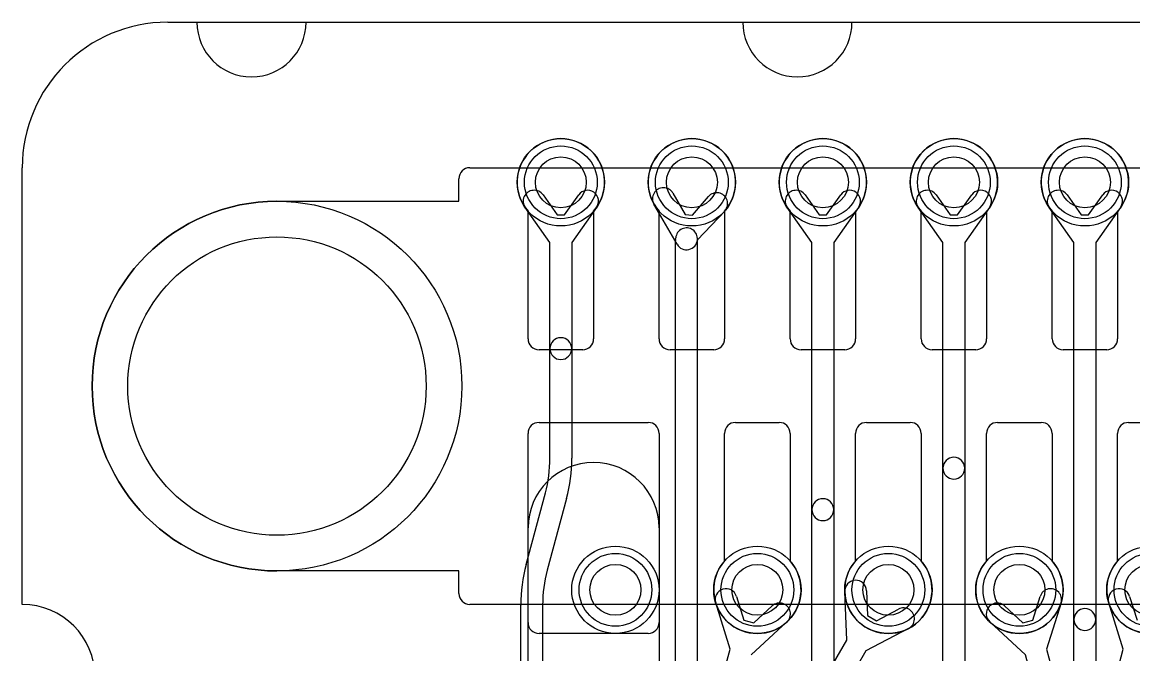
# Model space of a CAD drawing. Extents: x 0 to 20.5, y -0.5 to 20.
# Drawn here: x 0 to 7.64, y 15.65 to 20 of the extents above; entities that cross this region are included whole.
import ezdxf

# ---------------------------------------------------------------- set-up
doc = ezdxf.new("R2010")
doc.units = 0
for name, color, linetype in [('Hole', 1, 'CONTINUOUS'), ('L1', 3, 'CONTINUOUS'), ('L3', 3, 'CONTINUOUS'), ('L4', 3, 'CONTINUOUS'), ('Outline', 7, 'CONTINUOUS'), ('PartsArea-A', 111, 'CONTINUOUS'), ('PartsArea-B', 111, 'CONTINUOUS'), ('Resist-A', 2, 'CONTINUOUS'), ('Resist-B', 2, 'CONTINUOUS')]:
    doc.layers.add(name, color=color, linetype=linetype)

msp = doc.modelspace()

# ---------------------------------------------------------------- linework, layer by layer
at = {"layer": 'Hole'}
for centre, radius in [((3.7, 18.9), 0.175), ((4.6, 18.9), 0.175), ((5.5, 18.9), 0.175), ((6.4, 18.9), 0.175), ((7.3, 18.9), 0.175), ((1.75, 17.5), 1.025), ((4.075, 16.1), 0.175), ((5.05, 16.1), 0.175), ((5.95, 16.1), 0.175), ((6.85, 16.1), 0.175), ((7.75, 16.1), 0.175)]:
    msp.add_circle(centre, radius, dxfattribs=at)
at = {"layer": 'L1'}
for p, q in [((3.475, 17.825), (3.475, 18.70157)), ((3.925, 18.70157), (3.925, 17.825)), ((4.375, 17.825), (4.375, 18.70157)), ((4.825, 18.70157), (4.825, 17.825)), ((5.275, 17.825), (5.275, 18.70157)), ((5.725, 18.70157), (5.725, 17.825)), ((6.175, 17.825), (6.175, 18.70157)), ((6.625, 18.70157), (6.625, 17.825)), ((7.075, 17.825), (7.075, 18.70157)), ((7.525, 18.70157), (7.525, 17.825)), ((3.85, 17.75), (3.55, 17.75)), ((4.75, 17.75), (4.45, 17.75)), ((5.65, 17.75), (5.35, 17.75)), ((6.55, 17.75), (6.25, 17.75)), ((7.45, 17.75), (7.15, 17.75)), ((3.55, 17.25), (4.3, 17.25)), ((4.9, 17.25), (5.2, 17.25)), ((5.8, 17.25), (6.1, 17.25)), ((6.7, 17.25), (7, 17.25)), ((7.6, 17.25), (7.9, 17.25)), ((3.475, 15.875), (3.475, 17.175)), ((4.375, 17.175), (4.375, 15.875)), ((4.825, 16.29843), (4.825, 17.175)), ((5.275, 17.175), (5.275, 16.29843)), ((5.725, 16.29843), (5.725, 17.175)), ((6.175, 17.175), (6.175, 16.29843)), ((6.625, 16.29843), (6.625, 17.175)), ((7.075, 17.175), (7.075, 16.29843)), ((7.525, 16.29843), (7.525, 17.175)), ((3.475, 14.75885), (3.475, 16.525)), ((4.375, 16.525), (4.375, 14.75885)), ((4.90686, 16.05515), (4.95797, 15.89201)), ((5.66416, 15.75491), (5.65027, 16.08747)), ((5.80013, 16.09373), (5.80727, 15.9229)), ((6.94203, 15.89201), (6.99314, 16.05515)), ((7.60686, 16.05515), (7.65797, 15.89201)), ((4.86322, 15.69269), (4.76372, 16.01031)), ((5.02569, 15.87384), (5.15154, 15.98959)), ((5.868, 15.88784), (6.01951, 15.96707)), ((6.74846, 15.98959), (6.87431, 15.87384)), ((7.13628, 16.01031), (7.03678, 15.69268)), ((7.56322, 15.69268), (7.46372, 16.01031)), ((4.95797, 15.89201), (5.02569, 15.87384)), ((5.80727, 15.9229), (5.868, 15.88784)), ((6.87431, 15.87384), (6.94203, 15.89201)), ((5.25308, 15.87919), (5.0081, 15.65386)), ((6.08901, 15.83415), (5.79407, 15.67992)), ((6.8919, 15.65387), (6.64692, 15.87919)), ((4.3, 15.8), (3.55, 15.8)), ((5.29704, 15.11904), (5.66416, 15.75491)), ((4.69024, 15.04714), (4.86322, 15.69269)), ((5.79407, 15.67992), (5.42694, 15.04404)), ((6.93987, 15.47482), (6.8919, 15.65387)), ((7.03678, 15.69268), (7.08475, 15.51364)), ((7.46525, 15.32705), (7.56322, 15.69268))]:
    msp.add_line(p, q, dxfattribs=at)
for centre in [(3.7, 18.9), (4.6, 18.9), (5.5, 18.9), (6.4, 18.9), (7.3, 18.9), (4.075, 16.1), (5.05, 16.1), (5.95, 16.1), (6.85, 16.1), (7.75, 16.1)]:
    msp.add_circle(centre, 0.3, dxfattribs=at)
for centre, radius, start, end in [((3.7, 18.9), 0.3, -41.409429, -138.590571), ((4.6, 18.9), 0.3, -41.409429, -138.590571), ((5.5, 18.9), 0.3, -41.409429, -138.590571), ((6.4, 18.9), 0.3, -41.409429, -138.590571), ((7.3, 18.9), 0.3, -41.409429, -138.590571), ((3.55, 17.825), 0.075, 180, -90), ((3.85, 17.825), 0.075, -90, 0), ((4.45, 17.825), 0.075, 180, -90), ((4.75, 17.825), 0.075, -90, 0), ((5.35, 17.825), 0.075, 180, -90), ((5.65, 17.825), 0.075, -90, 0), ((6.25, 17.825), 0.075, 180, -90), ((6.55, 17.825), 0.075, -90, 0), ((7.15, 17.825), 0.075, 180, -90), ((7.45, 17.825), 0.075, -90, 0), ((3.55, 17.175), 0.075, 90, 180), ((4.3, 17.175), 0.075, 0, 90), ((4.9, 17.175), 0.075, 90, 180), ((5.2, 17.175), 0.075, 0, 90), ((5.8, 17.175), 0.075, 90, 180), ((6.1, 17.175), 0.075, 0, 90), ((6.7, 17.175), 0.075, 90, 180), ((7, 17.175), 0.075, 0, 90), ((7.6, 17.175), 0.075, 90, 180), ((3.925, 16.525), 0.45, 0, 180), ((5.05, 16.1), 0.3, 138.590571, 41.409429), ((5.95, 16.1), 0.3, 138.590571, 41.409429), ((6.85, 16.1), 0.3, 138.590571, 41.409429), ((7.75, 16.1), 0.3, 138.590571, 41.409429), ((5.7252, 16.0906), 0.075, 2.391987, -177.608137), ((4.83529, 16.03273), 0.075, 17.393673, -162.606362), ((7.06471, 16.03273), 0.075, -17.393673, 162.606362), ((7.53529, 16.03273), 0.075, 17.393673, -162.606362), ((5.20231, 15.93439), 0.075, -47.393815, 132.607017), ((6.05426, 15.90061), 0.075, -62.396241, 117.605561), ((6.69769, 15.93439), 0.075, 47.393815, -132.607017), ((3.55, 15.875), 0.075, 180, -90), ((4.3, 15.875), 0.075, -90, 0)]:
    msp.add_arc(centre, radius, start, end, dxfattribs=at)
at = {"layer": 'L3'}
for p, q in [((3.57749, 18.81345), (3.6744, 18.67625)), ((3.7256, 18.67625), (3.82251, 18.81345)), ((4.46994, 18.82527), (4.55363, 18.67961)), ((4.60461, 18.67484), (4.71391, 18.8024)), ((5.37749, 18.81345), (5.4744, 18.67625)), ((5.5256, 18.67625), (5.62251, 18.81345)), ((6.27749, 18.81345), (6.3744, 18.67625)), ((6.4256, 18.67625), (6.52251, 18.81345)), ((7.17749, 18.81345), (7.2744, 18.67625)), ((7.3256, 18.67625), (7.42251, 18.81345)), ((3.625, 18.48619), (3.45497, 18.72691)), ((3.94503, 18.72691), (3.775, 18.48619)), ((4.49857, 18.47435), (4.33988, 18.75055)), ((5.425, 18.48619), (5.25497, 18.72691)), ((5.74503, 18.72691), (5.575, 18.48619)), ((6.325, 18.48619), (6.15497, 18.72691)), ((6.64503, 18.72691), (6.475, 18.48619)), ((7.225, 18.48619), (7.05497, 18.72691)), ((7.54503, 18.72691), (7.375, 18.48619)), ((3.6744, 18.67625), (3.7256, 18.67625)), ((4.55363, 18.67961), (4.60461, 18.67484)), ((4.82781, 18.7048), (4.63827, 18.50469)), ((5.4744, 18.67625), (5.5256, 18.67625)), ((6.3744, 18.67625), (6.4256, 18.67625)), ((7.2744, 18.67625), (7.3256, 18.67625)), ((3.625, 17.75744), (3.625, 18.48619)), ((3.775, 18.48619), (3.775, 17.75744)), ((4.4875, 13.83144), (4.4875, 18.5)), ((4.48783, 18.50703), (4.48893, 18.51872)), ((4.63827, 18.50466), (4.6375, 18.49648)), ((4.6375, 18.49648), (4.6375, 13.83144)), ((5.425, 16.65094), (5.425, 18.48619)), ((5.575, 18.48619), (5.575, 16.65094)), ((6.325, 16.93556), (6.325, 18.48619)), ((6.475, 18.48619), (6.475, 16.93556)), ((7.225, 15.89582), (7.225, 18.48619)), ((7.375, 18.48619), (7.375, 15.89582)), ((3.625, 17.00488), (3.625, 17.75744)), ((3.775, 17.75744), (3.775, 17.00488)), ((6.325, 15.36111), (6.325, 16.93556)), ((6.475, 16.93556), (6.475, 15.36111)), ((3.46163, 16.27336), (3.59348, 16.76548)), ((3.73837, 16.72666), (3.60652, 16.23454)), ((5.425, 14.79187), (5.425, 16.65094)), ((5.575, 16.65094), (5.575, 14.79187)), ((3.425, 14.63039), (3.425, 15.99514)), ((3.575, 15.99514), (3.575, 14.63039)), ((7.225, 13.28164), (7.225, 15.89582)), ((7.375, 15.89582), (7.375, 13.28164))]:
    msp.add_line(p, q, dxfattribs=at)
for centre in [(3.7, 18.9), (4.6, 18.9), (5.5, 18.9), (6.4, 18.9), (7.3, 18.9)]:
    msp.add_circle(centre, 0.3, dxfattribs=at)
for centre, radius, start, end in [((4.40491, 18.78791), 0.075, 29.877543, -150.120589), ((3.51623, 18.77018), 0.075, 35.234848, -144.764686), ((3.88377, 18.77018), 0.075, -35.234848, 144.764686), ((4.77086, 18.7536), 0.075, -40.593008, 139.40885), ((5.31623, 18.77018), 0.075, 35.234848, -144.764686), ((5.68377, 18.77018), 0.075, -35.234848, 144.764686), ((6.21623, 18.77018), 0.075, 35.234848, -144.764686), ((6.58377, 18.77018), 0.075, -35.234848, 144.764686), ((7.11623, 18.77018), 0.075, 35.234848, -144.764686), ((7.48377, 18.77018), 0.075, -35.234848, 144.764686), ((4.5636, 18.51169), 0.075, -5.378406, 174.624438), ((4.5625, 18.5), 0.075, 174.621594, 180), ((4.5636, 18.51169), 0.075, -150.135707, -5.355231), ((3.7, 17.75744), 0.075, 0, 180), ((3.7, 17.75744), 0.075, 180, 0), ((2.7, 17.00488), 0.925, -14.999567, 0), ((2.7, 17.00488), 1.075, -14.999464, 0), ((6.4, 16.93556), 0.075, 0, 180), ((6.4, 16.93556), 0.075, 180, 0), ((5.5, 16.65094), 0.075, 0, 180), ((5.5, 16.65094), 0.075, 180, 0), ((4.5, 15.99514), 1.075, 165.000536, 180), ((4.5, 15.99514), 0.925, 165.000562, 180), ((7.3, 15.89582), 0.075, 0, 180), ((7.3, 15.89582), 0.075, 180, 0)]:
    msp.add_arc(centre, radius, start, end, dxfattribs=at)
at = {"layer": 'L4'}
for p, q in [((3.475, 17.825), (3.475, 18.70157)), ((3.925, 18.70157), (3.925, 17.825)), ((4.375, 17.825), (4.375, 18.70157)), ((4.825, 18.70157), (4.825, 17.825)), ((5.275, 17.825), (5.275, 18.70157)), ((5.725, 18.70157), (5.725, 17.825)), ((6.175, 17.825), (6.175, 18.70157)), ((6.625, 18.70157), (6.625, 17.825)), ((7.075, 17.825), (7.075, 18.70157)), ((7.525, 18.70157), (7.525, 17.825)), ((3.85, 17.75), (3.55, 17.75)), ((4.75, 17.75), (4.45, 17.75)), ((5.65, 17.75), (5.35, 17.75)), ((6.55, 17.75), (6.25, 17.75)), ((7.45, 17.75), (7.15, 17.75)), ((3.55, 17.25), (4.3, 17.25)), ((4.9, 17.25), (5.2, 17.25)), ((5.8, 17.25), (6.1, 17.25)), ((6.7, 17.25), (7, 17.25)), ((7.6, 17.25), (7.9, 17.25)), ((3.475, 15.875), (3.475, 17.175)), ((4.375, 17.175), (4.375, 15.875)), ((4.825, 16.29843), (4.825, 17.175)), ((5.275, 17.175), (5.275, 16.29843)), ((5.725, 16.29843), (5.725, 17.175)), ((6.175, 17.175), (6.175, 16.29843)), ((6.625, 16.29843), (6.625, 17.175)), ((7.075, 17.175), (7.075, 16.29843)), ((7.525, 16.29843), (7.525, 17.175)), ((4.3, 15.8), (3.55, 15.8))]:
    msp.add_line(p, q, dxfattribs=at)
for centre in [(3.7, 18.9), (4.6, 18.9), (5.5, 18.9), (6.4, 18.9), (7.3, 18.9), (4.075, 16.1), (5.05, 16.1), (5.95, 16.1), (6.85, 16.1), (7.75, 16.1)]:
    msp.add_circle(centre, 0.3, dxfattribs=at)
for centre, radius, start, end in [((3.7, 18.9), 0.3, -41.409429, -138.590571), ((4.6, 18.9), 0.3, -41.409429, -138.590571), ((5.5, 18.9), 0.3, -41.409429, -138.590571), ((6.4, 18.9), 0.3, -41.409429, -138.590571), ((7.3, 18.9), 0.3, -41.409429, -138.590571), ((3.55, 17.825), 0.075, 180, -90), ((3.85, 17.825), 0.075, -90, 0), ((4.45, 17.825), 0.075, 180, -90), ((4.75, 17.825), 0.075, -90, 0), ((5.35, 17.825), 0.075, 180, -90), ((5.65, 17.825), 0.075, -90, 0), ((6.25, 17.825), 0.075, 180, -90), ((6.55, 17.825), 0.075, -90, 0), ((7.15, 17.825), 0.075, 180, -90), ((7.45, 17.825), 0.075, -90, 0), ((3.55, 17.175), 0.075, 90, 180), ((4.3, 17.175), 0.075, 0, 90), ((4.9, 17.175), 0.075, 90, 180), ((5.2, 17.175), 0.075, 0, 90), ((5.8, 17.175), 0.075, 90, 180), ((6.1, 17.175), 0.075, 0, 90), ((6.7, 17.175), 0.075, 90, 180), ((7, 17.175), 0.075, 0, 90), ((7.6, 17.175), 0.075, 90, 180), ((5.05, 16.1), 0.3, 138.590571, 41.409429), ((5.95, 16.1), 0.3, 138.590571, 41.409429), ((6.85, 16.1), 0.3, 138.590571, 41.409429), ((7.75, 16.1), 0.3, 138.590571, 41.409429), ((3.55, 15.875), 0.075, 180, -90), ((4.3, 15.875), 0.075, -90, 0)]:
    msp.add_arc(centre, radius, start, end, dxfattribs=at)
at = {"layer": 'Outline'}
for p, q in [((1, 20), (1.2, 20)), ((1.95, 20), (4.95, 20)), ((5.7, 20), (14.3, 20)), ((0, 16), (0, 19))]:
    msp.add_line(p, q, dxfattribs=at)
for centre, radius, start, end in [((1, 19), 1, 90, 180), ((1.575, 20), 0.375, 180, 0), ((5.325, 20), 0.375, 180, 0), ((0, 15.5), 0.5, -90, 90)]:
    msp.add_arc(centre, radius, start, end, dxfattribs=at)
at = {"layer": 'PartsArea-A'}
for p, q in [((1, 20), (19, 20)), ((0, 16), (0, 19))]:
    msp.add_line(p, q, dxfattribs=at)
for centre, radius, start, end in [((1, 19), 1, 90, 180), ((0, 15.5), 0.5, -90, 90)]:
    msp.add_arc(centre, radius, start, end, dxfattribs=at)
at = {"layer": 'PartsArea-B'}
for p, q in [((1, 20), (19, 20)), ((0, 16), (0, 19))]:
    msp.add_line(p, q, dxfattribs=at)
for centre, radius, start, end in [((1, 19), 1, 90, 180), ((0, 15.5), 0.5, -90, 90)]:
    msp.add_arc(centre, radius, start, end, dxfattribs=at)
at = {"layer": 'Resist-A'}
for p, q in [((3.075, 19), (16.925, 19)), ((3, 18.77), (3, 18.925)), ((1.75, 18.77), (3, 18.77)), ((3, 16.23), (1.75, 16.23)), ((3, 16.075), (3, 16.23)), ((16.925, 16), (3.075, 16))]:
    msp.add_line(p, q, dxfattribs=at)
for centre, radius in [((3.7, 18.9), 0.25), ((4.6, 18.9), 0.25), ((5.5, 18.9), 0.25), ((6.4, 18.9), 0.25), ((7.3, 18.9), 0.25), ((1.75, 17.5), 1.27), ((4.075, 16.1), 0.25), ((5.05, 16.1), 0.25), ((5.95, 16.1), 0.25), ((6.85, 16.1), 0.25), ((7.75, 16.1), 0.25)]:
    msp.add_circle(centre, radius, dxfattribs=at)
for centre, radius, start, end in [((3.075, 18.925), 0.075, 90, 180), ((1.75, 17.5), 1.27, 90, -90), ((3.075, 16.075), 0.075, 180, -90)]:
    msp.add_arc(centre, radius, start, end, dxfattribs=at)
at = {"layer": 'Resist-B'}
for p, q in [((3.075, 19), (16.925, 19)), ((3, 18.77), (3, 18.925)), ((1.75, 18.77), (3, 18.77)), ((3, 16.23), (1.75, 16.23)), ((3, 16.075), (3, 16.23)), ((16.925, 16), (3.075, 16))]:
    msp.add_line(p, q, dxfattribs=at)
for centre, radius in [((3.7, 18.9), 0.25), ((4.6, 18.9), 0.25), ((5.5, 18.9), 0.25), ((6.4, 18.9), 0.25), ((7.3, 18.9), 0.25), ((1.75, 17.5), 1.27), ((4.075, 16.1), 0.25), ((5.05, 16.1), 0.25), ((5.95, 16.1), 0.25), ((6.85, 16.1), 0.25), ((7.75, 16.1), 0.25)]:
    msp.add_circle(centre, radius, dxfattribs=at)
for centre, radius, start, end in [((3.075, 18.925), 0.075, 90, 180), ((1.75, 17.5), 1.27, 90, -90), ((3.075, 16.075), 0.075, 180, -90)]:
    msp.add_arc(centre, radius, start, end, dxfattribs=at)

doc.saveas('drawing.dxf')
